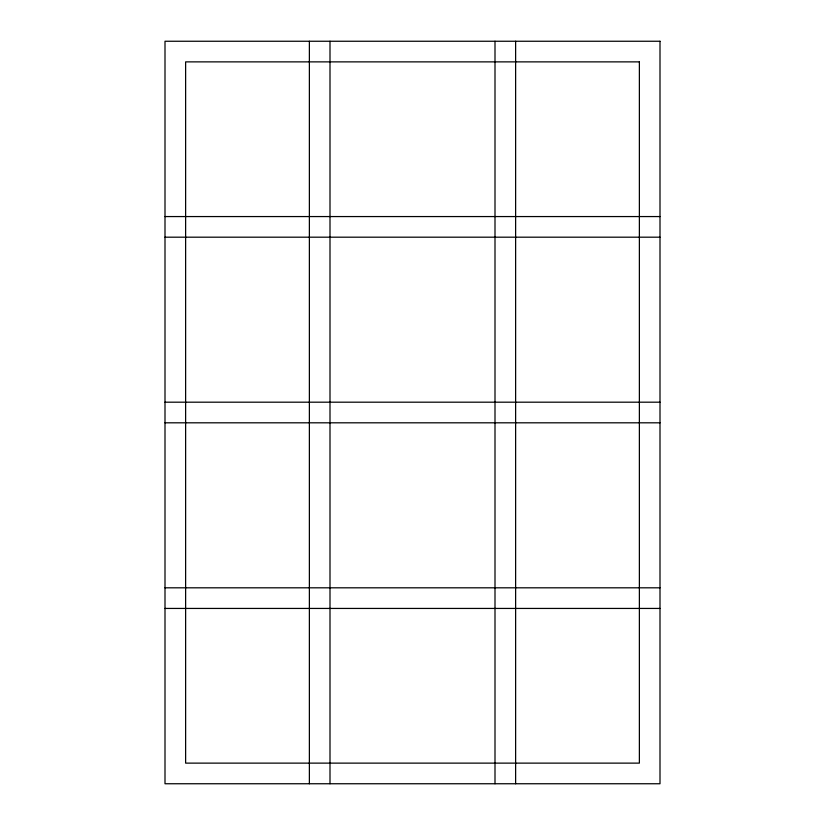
<?xml version="1.0" encoding="UTF-8"?>
<svg xmlns="http://www.w3.org/2000/svg" width="825" height="825" viewBox="0 0 825 825"><rect width="100%" height="100%" fill="white"/><g stroke="black" fill="none" stroke-linecap="round" stroke-linejoin="round"><path stroke-width="1.24" d="M165 216.562L660 216.562M165 237.188L660 237.188M165 402.188L660 402.188M165 422.812L660 422.812M165 587.812L660 587.812M165 608.438L660 608.438M515.625 41.25L515.625 783.75M495 41.25L495 783.75M330 41.25L330 783.75M309.375 41.25L309.375 783.75M660 41.25L165 41.25L165 783.75L660 783.75L660 41.25M639.375 61.875L185.625 61.875L185.625 763.125L639.375 763.125L639.375 61.875"/></g></svg>
